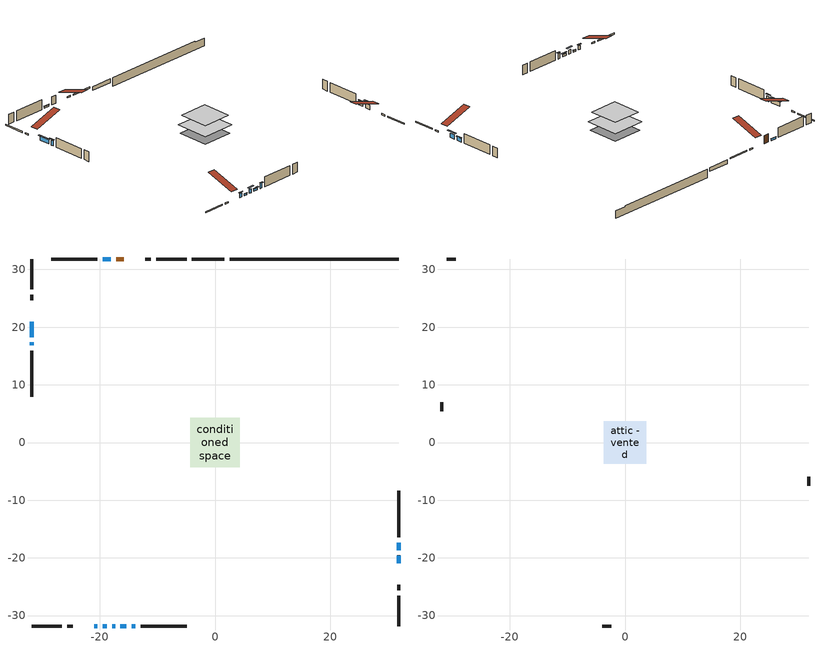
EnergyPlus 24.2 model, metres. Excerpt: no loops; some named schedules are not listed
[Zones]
conditioned space
 floor adiabatic (Floor2 construction): -1,-1 -1,1 1,1 1,-1 z0.42
 floor adiabatic (AdiabaticFloorConstruction): -4.26,-4.26 -4.26,4.26 4.26,4.26 4.26,-4.26 z0.42
 floor foundation (Slab1 construction): -3.96,-3.96 -3.96,3.96 3.96,3.96 3.96,-3.96 z-1.71
 floor foundation (Slab2 construction): -1,-1 -1,1 1,1 1,-1 z-0.49
 wall outside (RimJoist1 construction): -4.94,31.82 -10.17,31.82 / -31.82,-31.82 -26.59,-31.82 / -31.82,31.82 -31.82,26.59 / 31.82,-31.82 31.82,-26.59 z0.42:0.72
 wall outside (RimJoist2 construction): -11.1,31.82 -12.07,31.82 / -25.66,-31.82 -24.68,-31.82 / -31.82,25.66 -31.82,24.68 / 31.82,-25.66 31.82,-24.68 z0.42:0.72
 wall outside (AdiabaticWallConstruction 1): -15.84,31.82 -17.12,31.82 z0.42:2.45
 wall outside (AdiabaticWallConstruction): -20.92,-31.82 -20.4,-31.82 / -17.84,-31.82 -17.33,-31.82 / -31.82,20.91 -31.82,18.27 / 31.82,-18.67 31.82,-17.34 z0.42:1.44; -18.05,31.82 -19.47,31.82 / -19.48,-31.82 -18.76,-31.82 z0.42:0.83; -31.82,17.35 -31.82,16.84 z0.42:1.69; -16.4,-31.82 -15.38,-31.82 z0.42:0.98; -14.46,-31.82 -13.84,-31.82 z0.42:1.79; 31.82,-20.91 31.82,-19.59 z0.42:1.49
 wall outside (Wall1 construction): -20.4,31.82 -28.42,31.82 / -12.92,-31.82 -4.9,-31.82 / -31.82,15.91 -31.82,7.89 / 31.82,-16.42 31.82,-8.4 z0.42:2.86
 wall foundation (FoundationWall1 construction): 2.56,31.82,-1.71 2.56,31.82,0.42 28.89,31.82,0.42 28.89,31.82,0.12 31.82,31.82,0.12 31.82,31.82,-1.71
 wall foundation (FoundationWall2 construction): 1.63,31.82 -4.01,31.82 z-0.49:0.42
 window (WindowConstruction 6): -20.91,-31.82 -20.41,-31.82 z0.42:1.43
 window (WindowConstruction 8): -18.05,31.82 -19.47,31.82 z0.42:0.83
 window (WindowConstruction 9): -19.48,-31.82 -18.77,-31.82 z0.42:0.83
 window (WindowConstruction 7): -17.84,-31.82 -17.33,-31.82 z0.42:1.43
 window (WindowConstruction): -31.82,20.91 -31.82,18.27 z0.42:1.43
 window (WindowConstruction 1): -31.82,17.35 -31.82,16.84 z0.42:1.69
 window (WindowConstruction 2): -16.4,-31.82 -15.38,-31.82 z0.42:0.98
 window (WindowConstruction 3): -14.46,-31.82 -13.85,-31.82 z0.42:1.79
 window (WindowConstruction 4): 31.82,-20.91 31.82,-19.59 z0.42:1.49
 window (WindowConstruction 5): 31.82,-18.66 31.82,-17.34 z0.42:1.43
 door (Door): -15.84,31.82 -17.12,31.82 z0.42:2.45
 ceiling adiabatic (AdiabaticFloorConstruction): 4.26,-4.26 4.26,4.26 -4.26,4.26 -4.26,-4.26 z0.42
attic - vented
 floor to conditioned space (Floor1 construction Reversed): -3.72,-3.72 -3.72,3.72 3.72,3.72 3.72,-3.72 z2.86
 wall outside (Wall2 construction): -29.35,31.82 -30.89,31.82 / -3.97,-31.82 -2.43,-31.82 / -31.82,6.96 -31.82,5.42 / 31.82,-7.47 31.82,-5.93 z0.42:2.86
 roof outside (Roof1 construction): -14.92,31.82,2.86 -14.92,24.56,5.28 -13,24.56,5.28 -13,31.82,2.86; -21.84,-31.82,2.86 -21.84,-24.56,5.28 -23.76,-24.56,5.28 -23.76,-31.82,2.86; -31.82,21.84,2.86 -24.56,21.84,5.28 -24.56,23.76,5.28 -31.82,23.76,2.86; 31.82,-21.84,2.86 24.56,-21.84,5.28 24.56,-23.76,5.28 31.82,-23.76,2.86
shading: -20.11,-31.82 -21.21,-31.82 -21.21,-31.97 -20.11,-31.97 z1.73; -19.53,31.82 -17.99,31.82 -17.99,31.91 -19.53,31.91 z0.89; -18.7,-31.82 -19.54,-31.82 -19.54,-31.91 -18.7,-31.91 z0.89; -16.72,-31.82 -18.45,-31.82 -18.45,-32.12 -16.72,-32.12 z2.04; -31.82,17.98 -31.82,21.21 -32.12,21.21 -32.12,17.98 z1.73; -31.82,16.44 -31.82,17.74 -32.12,17.74 -32.12,16.44 z2.09; -15.14,-31.82 -16.64,-31.82 -16.64,-32.12 -15.14,-32.12 z1.22; -13.73,-31.82 -14.57,-31.82 -14.57,-32.12 -13.73,-32.12 z1.91; 31.82,-18.98 31.82,-21.52 32.12,-21.52 32.12,-18.98 z2.1; 31.82,-17.23 31.82,-18.78 32.12,-18.78 32.12,-17.23 z1.55
[Building]
Building 1: Terrain=Suburbs
[Site:Location]
Sault Ste Marie AP_ON: Latitude {deg}=46.49; Longitude {deg}=-84.51; Time Zone {hr}=-5; Elevation {m}=192; Keep Site Location Information=Yes
[Site:GroundTemperature:Shallow]
0.840846, -1.16074, -1.32103, -0.371179, 3.44196, 7.23733, 10.5277, 12.6121, 12.7892, 11.0939, 7.8874, 4.20846
[Site:WaterMainsTemperature]
Calculation Method=Schedule; Temperature Schedule=mains temperature schedule
[Material] Roughness=Rough; Thermal Absorptance=0.9
Name | Thickness {m} | Conductivity {W/m-K} | Density {kg/m3} | Specific Heat {J/kg-K} | Solar Absorptance | Visible Absorptance
asphalt or fiberglass shingles | 0.00635 | 0.162714 | 1121.4 | 1465.45 | 0.84 | 0.84
ceiling loosefill ins | 0.254 | 0.0480833 | 16.02 | 1046.75 | 0.7 | 0.7
ceiling stud and cavity | 0.1397 | 0.666682 | 65.682 | 1177.47 | 0.7 | 0.7
concrete 4.0 in. | 0.1016 | 1.803125 | 2242.8 | 837.4 | 0.7 | 0.7
concrete 8.0 in. | 0.2032 | 1.803125 | 2242.8 | 837.4 | 0.7 | 0.7
door material | 0.04445 | 0.053851 | 512.64 | 1214.23 | 0.7 | 0.7
exterior vertical ins | 0.00692823 | 0.029427 | 32.04 | 1214.23 | 0.7 | 0.7
exterior vertical ins 1 | 0.00108814 | 0.029427 | 32.04 | 1214.23 | 0.7 | 0.7
floor covering | 0.0127 | 0.0433444 | 54.468 | 1339.84 | 0.6 | 0.6
floor rigid ins; rim joist rigid ins | 0.051816 | 0.029427 | 32.04 | 1214.23 | 0.7 | 0.7
floor rigid ins 1; wall rigid ins | 0.512978 | 0.029427 | 32.04 | 1214.23 | 0.7 | 0.7
floor stud and cavity | 0.1397 | 0.114336 | 92.3553 | 1139.71 | 0.7 | 0.7
floor stud and cavity 1 | 0.1397 | 1.75129 | 37.0049 | 1207.88 | 0.7 | 0.7
furniture material conditioned space 1 | 0.1524 | 0.115458 | 640.8 | 1214.23 | 0.6 | 0.6
gypsum board | 0.0127 | 0.160291 | 801 | 837.4 | 0.6 | 0.6
gypsum board 1 | 0.0127 | 0.160291 | 801 | 837.4 | 0.7 | 0.7
osb sheathing 0.5 in. | 0.0127 | 0.115458 | 512.64 | 1214.23 | 0.7 | 0.7
osb sheathing 0.75 in. | 0.01905 | 0.115458 | 512.64 | 1214.23 | 0.7 | 0.7
osb sheathing 2.0 in. | 0.0508 | 0.115458 | 512.64 | 1214.23 | 0.7 | 0.7
rim joist stud and cavity | 0.0508 | 0.182071 | 50.32683 | 1063.81 | 0.6 | 0.6
rim joist stud and cavity 1 | 0.0508 | 0.0394352 | 125.044 | 1163.47 | 0.6 | 0.6
wall stud and cavity | 0.1397 | 0.0966364 | 139.0536 | 1170.24 | 0.7 | 0.7
wall stud and cavity 1 | 0.0889 | 6.1454 | 50.32683 | 1063.81 | 0.6 | 0.6
wall stud and cavity 2 | 0.0889 | 0.380278 | 52.3479 | 1209.89 | 0.7 | 0.7
wall stud and cavity 3 | 0.0889 | 0.391764 | 83.0341 | 1211.67 | 0.7 | 0.7
wood siding | 0.0254 | 0.102417 | 544.68 | 1172.36 | 0.84 | 0.84
wood siding 1 | 0.00254 | 0.102417 | 544.68 | 1172.36 | 0.84 | 0.84
wood siding 2; wood siding 3; wood siding 4 | 0.0254 | 0.102417 | 544.68 | 1172.36 | 0.7 | 0.7
[WindowMaterial:SimpleGlazingSystem]
Name | U-Factor {W/m2-K} | Solar Heat Gain Coefficient
WindowMaterial | 2.37227 | 0.52
WindowMaterial 1 | 2.54715 | 0.44
WindowMaterial 2 | 2.56305 | 0.43
WindowMaterial 3 | 2.47788 | 0.47
WindowMaterial 4 | 2.36432 | 0.53
WindowMaterial 5 | 2.63573 | 0.56
WindowMaterial 6 | 2.85547 | 0.34
[Construction]
AdiabaticFloorConstruction: floor stud and cavity 1, floor rigid ins 1, osb sheathing 0.75 in., floor covering
AdiabaticWallConstruction: wood siding 3, wall rigid ins, wall stud and cavity 2, gypsum board
AdiabaticWallConstruction 1: wood siding 4, wall rigid ins, wall stud and cavity 2, gypsum board
Door: door material
Floor1 construction Reversed: gypsum board, ceiling stud and cavity, ceiling loosefill ins
Floor2 construction: floor stud and cavity, floor rigid ins, osb sheathing 0.75 in., floor covering
FoundationWall1 construction: concrete 8.0 in., gypsum board 1
FoundationWall2 construction: concrete 8.0 in.
furniture construction conditioned space 1: furniture material conditioned space 1
PartitionWallConstruction: gypsum board, wall stud and cavity 3, gypsum board
RimJoist1 construction: wood siding 2, rim joist stud and cavity
RimJoist2 construction: wood siding 2, rim joist rigid ins, osb sheathing 2.0 in., rim joist stud and cavity 1
Roof1 construction: asphalt or fiberglass shingles
Slab1 construction; Slab2 construction: concrete 4.0 in.
Wall1 construction: wood siding, osb sheathing 0.5 in., wall stud and cavity, gypsum board
Wall2 construction: wood siding 1, wall stud and cavity 1
WindowConstruction; WindowConstruction 5: WindowMaterial
WindowConstruction 1: WindowMaterial 1
WindowConstruction 2: WindowMaterial 2
WindowConstruction 3: WindowMaterial 3
WindowConstruction 4: WindowMaterial 4
WindowConstruction 6; WindowConstruction 7: WindowMaterial 5
WindowConstruction 8; WindowConstruction 9: WindowMaterial 6
[Zone] Multiplier=1; Part of Total Floor Area=Yes
Name | Volume {m3}
attic - vented | 21.7916
conditioned space | 329.8
[Space]
Name | Zone | Volume {m3}
attic - vented 1 | attic - vented | 21.7916
conditioned space 1 | conditioned space | 329.8
[ZoneInfiltration:EffectiveLeakageArea]
infil attic - vented 1: Zone or Space=attic - vented 1; Schedule=Always On Discrete; Effective Air Leakage Area {cm2}=2183.61; Stack Coefficient=0.000337756; Wind Coefficient=1.24171e-05
[ZoneMixing]
whole house fan mix: Zone or Space=attic - vented; Schedule=Always On Continuous; Design Flow Rate Calculation Method=Flow/Zone; Design Flow Rate {m3/s}=0; Source Zone or Space=conditioned space
[SurfaceProperty:ExposedFoundationPerimeter] Exposed Perimeter Calculation Method=TotalExposedPerimeter
Name | Total Exposed Perimeter {m}
Slab1 | 29.261
Slab2 | 5.63901
[InternalMass] Zone or ZoneList=conditioned space; Space or SpaceList=conditioned space 1
Name | Construction | Surface Area {m2}
furniture mass conditioned space 1 | furniture construction conditioned space 1 | 57.2631
partition wall mass | PartitionWallConstruction | 139.179
[Lights]
interior lighting: Zone or ZoneList or Space or SpaceList=conditioned space 1; Schedule=interior lighting schedule; Design Level Calculation Method=LightingLevel; Lighting Level {W}=343.2; Return Air Fraction=0; Fraction Radiant=0.6; Fraction Visible=0.2; Fraction Replaceable=1
[People]
occupants: Zone or ZoneList or Space or SpaceList=conditioned space 1; Number of People Schedule=occupants schedule; Number of People Calculation Method=People; Number of People=3; Fraction Radiant=0.314171; Sensible Heat Fraction=0.56303; Activity Level Schedule=occupants activity schedule; Carbon Dioxide Generation Rate {m3/s-W}=0; Enable ASHRAE 55 Comfort Warnings=No; Mean Radiant Temperature Calculation Type=EnclosureAveraged
[ElectricEquipment] Zone or ZoneList or Space or SpaceList=conditioned space 1; Design Level Calculation Method=EquipmentLevel
Name | Schedule | Design Level {W} | Fraction Latent | Fraction Radiant | Fraction Lost
clothes dryer | clothes dryer schedule | 140.772 | 0.015 | 0.081 | 0.85
clothes washer | clothes washer schedule | 32.1985 | 0.03 | 0.162 | 0.7
cooking range | cooking range schedule | 215.147 | 0.08 | 0.432 | 0.2
dishwasher | dishwasher schedule | 66.8632 | 0.3 | 0.18 | 0.4
fridge | fridge schedule | 72.9452 | 0 | 0.6 | 0
mech vent bath fan 0 | mech vent bath fan 0 schedule | 50.2 | 0 | 0 | 1
mech vent house fan | mech vent house fan schedule | 0 | 0 | 0 | 1
mech vent house fan cfis | mech vent house fan cfis schedule | 0 | 0 | 0 | 0
misc plug loads | misc plug loads schedule | 494.7 | 0.045 | 0.513 | 0.1
whole house fan | Always On Discrete | 0 | 0 | 0 | 1
[OtherEquipment] Zone or ZoneList or Space or SpaceList=conditioned space 1; Design Level Calculation Method=EquipmentLevel
Name | Fuel Type | Schedule | Design Level {W} | Fraction Latent | Fraction Radiant | Fraction Lost
clothes dryer 1 | Electricity | clothes dryer schedule | 0 | 0.015 | 0.081 | 0.85
cooking range 1 | Electricity | cooking range schedule | 0 | 0.08 | 0.432 | 0.2
general water use latent | None | general water use schedule | 62.594 | 1 | 0 | 0
general water use sensible | None | general water use schedule | -61.6891 | 0 | 0.6 | 0
mech vent house fan latent load | None | Always On Discrete | 0 | 1 | 0 | 0
mech vent house fan sensible load | None | Always On Discrete | 0 | 0 | 0 | 0
water heater energy adjustment1 | NaturalGas | Always On Discrete | 0.01 | 0 | 0 | 1
[ZoneInfiltration:DesignFlowRate] Zone or ZoneList or Space or SpaceList=conditioned space 1; Schedule=Always On Discrete; Design Flow Rate Calculation Method=Flow/Zone; Design Flow Rate {m3/s}=0
infil flow; natural vent flow; whole house fan flow
[AvailabilityManager:Scheduled]
central ac and furnace airloop Availability Manager: Schedule=Always On Discrete
[Foundation:Kiva] Initial Indoor Air Temperature {C}=21.1111; Wall Height Above Grade {m}=0.420014; Wall Depth Below Slab {m}=0.2032; Custom Block Z Position 1 {m}=0
Name | Custom Block Material Name 1 | Custom Block Depth 1 {m} | Custom Block X Position 1 {m}
Foundation Kiva 1 | exterior vertical ins | 2.13 | 0.2159
Foundation Kiva 2 | exterior vertical ins 1 | 0.910011 | 0.2032
[Foundation:Kiva:Settings]
Soil Conductivity {W/m-K}=0.849921; Soil Density {kg/m3}=1842.3; Soil Specific Heat {J/kg-K}=418.7; Ground Solar Absorptivity=0.9; Ground Thermal Absorptivity=0.9; Ground Surface Roughness {m}=0.03; Far-Field Width {m}=40; Deep-Ground Boundary Condition=ZeroFlux; Deep-Ground Depth {m}=40; Minimum Cell Dimension {m}=0.2; Maximum Cell Growth Coefficient=3; Simulation Timestep=Timestep
[Exterior:Lights]
exterior lighting: Schedule=exterior lighting schedule; Design Level {W}=75.6
[EnergyManagementSystem:GlobalVariable]
central_ac_and_furnace_airloop_Fan_RTF
infil_program_Qfan
infil_program_Qinf
natural_vent_program_Qnv
natural_vent_program_Qwhf
[EnergyManagementSystem:Sensor]
Name | Output:Variable or Output:Meter Index Key | Output:Variable or Output:Meter
airflow_gain | infil flow | Infiltration Sensible Heat Gain Energy
airflow_gain_1 | natural vent flow | Infiltration Sensible Heat Gain Energy
airflow_gain_2 | whole house fan flow | Infiltration Sensible Heat Gain Energy
airflow_loss | infil flow | Infiltration Sensible Heat Loss Energy
airflow_loss_1 | natural vent flow | Infiltration Sensible Heat Loss Energy
airflow_loss_2 | whole house fan flow | Infiltration Sensible Heat Loss Energy
clg_load_cond |  | Cooling:EnergyTransfer:Zone:CONDITIONED SPACE
clg_sp_s; clg_sp_s_1 | cooling setpoint | Schedule Value
clothes_dryer_exhaust_0_sch_s | clothes dryer exhaust 0 schedule | Schedule Value
cool_season | cooling season schedule | Schedule Value
htg_load_cond |  | Heating:EnergyTransfer:Zone:CONDITIONED SPACE
htg_sp_s; htg_sp_s_1 | heating setpoint | Schedule Value
ig_ee_conv | clothes dryer | Electric Equipment Convective Heating Energy
ig_ee_conv_2 | cooking range | Electric Equipment Convective Heating Energy
ig_ee_conv_4 | fridge | Electric Equipment Convective Heating Energy
ig_ee_conv_5 | misc plug loads | Electric Equipment Convective Heating Energy
ig_ee_conv_6 | whole house fan | Electric Equipment Convective Heating Energy
ig_ee_rad | clothes dryer | Electric Equipment Radiant Heating Energy
ig_ee_rad_2 | cooking range | Electric Equipment Radiant Heating Energy
ig_ee_rad_4 | fridge | Electric Equipment Radiant Heating Energy
ig_ee_rad_5 | misc plug loads | Electric Equipment Radiant Heating Energy
ig_ee_rad_6 | whole house fan | Electric Equipment Radiant Heating Energy
ig_lgt_conv | interior lighting | Lights Convective Heating Energy
ig_lgt_rad | interior lighting | Lights Radiant Heating Energy
ig_lgt_vis | interior lighting | Lights Visible Radiation Heating Energy
ig_oe_conv | clothes dryer 1 | Other Equipment Convective Heating Energy
ig_oe_conv_1 | cooking range 1 | Other Equipment Convective Heating Energy
ig_oe_conv_2 | general water use latent | Other Equipment Convective Heating Energy
ig_oe_conv_3 | general water use sensible | Other Equipment Convective Heating Energy
ig_oe_conv_4 | water heater energy adjustment1 | Other Equipment Convective Heating Energy
ig_oe_rad | clothes dryer 1 | Other Equipment Radiant Heating Energy
ig_oe_rad_1 | cooking range 1 | Other Equipment Radiant Heating Energy
ig_oe_rad_2 | general water use latent | Other Equipment Radiant Heating Energy
ig_oe_rad_3 | general water use sensible | Other Equipment Radiant Heating Energy
ig_oe_rad_4 | water heater energy adjustment1 | Other Equipment Radiant Heating Energy
ig_ppl_conv | occupants | People Convective Heating Energy
ig_ppl_rad | occupants | People Radiant Heating Energy
im_conv | furniture mass conditioned space 1 | Surface Inside Face Convection Heat Gain Energy
im_conv_1 | partition wall mass | Surface Inside Face Convection Heat Gain Energy
im_ig | furniture mass conditioned space 1 | Surface Inside Face Internal Gains Radiation Heat Gain Energy
im_ig_1 | partition wall mass | Surface Inside Face Internal Gains Radiation Heat Gain Energy
im_lgt | furniture mass conditioned space 1 | Surface Inside Face Lights Radiation Heat Gain Energy
im_lgt_1 | partition wall mass | Surface Inside Face Lights Radiation Heat Gain Energy
im_sol | furniture mass conditioned space 1 | Surface Inside Face Solar Radiation Heat Gain Energy
im_sol_1 | partition wall mass | Surface Inside Face Solar Radiation Heat Gain Energy
im_surf | furniture mass conditioned space 1 | Surface Inside Face Net Surface Thermal Radiation Heat Gain Energy
im_surf_1 | partition wall mass | Surface Inside Face Net Surface Thermal Radiation Heat Gain Energy
mech_vent_bath_fan_0_sch_s | mech vent bath fan 0 schedule | Schedule Value
mv_conv | mech vent bath fan 0 | Electric Equipment Convective Heating Energy
mv_conv_1 | mech vent house fan | Electric Equipment Convective Heating Energy
mv_conv_2 | mech vent house fan cfis | Electric Equipment Convective Heating Energy
mv_conv_3 | mech vent house fan latent load | Other Equipment Convective Heating Energy
mv_conv_4 | mech vent house fan sensible load | Other Equipment Convective Heating Energy
mv_rad | mech vent bath fan 0 | Electric Equipment Radiant Heating Energy
mv_rad_1 | mech vent house fan | Electric Equipment Radiant Heating Energy
mv_rad_2 | mech vent house fan cfis | Electric Equipment Radiant Heating Energy
mv_rad_3 | mech vent house fan latent load | Other Equipment Radiant Heating Energy
mv_rad_4 | mech vent house fan sensible load | Other Equipment Radiant Heating Energy
natural_vent_s | natural vent schedule | Schedule Value
out_pb_s |  | Site Outdoor Air Barometric Pressure
out_wt_s |  | Site Outdoor Air Humidity Ratio
site_vw_s |  | Site Wind Speed
ss_back_out | Window1 | Surface Window Shortwave from Zone Back Out Window Heat Transfer Rate
ss_back_out_1 | Window10 | Surface Window Shortwave from Zone Back Out Window Heat Transfer Rate
ss_back_out_2 | Window12 | Surface Window Shortwave from Zone Back Out Window Heat Transfer Rate
ss_back_out_3 | Window2 | Surface Window Shortwave from Zone Back Out Window Heat Transfer Rate
ss_back_out_4 | Window3 | Surface Window Shortwave from Zone Back Out Window Heat Transfer Rate
ss_back_out_5 | Window5 | Surface Window Shortwave from Zone Back Out Window Heat Transfer Rate
ss_back_out_6 | Window6 | Surface Window Shortwave from Zone Back Out Window Heat Transfer Rate
ss_back_out_7 | Window7 | Surface Window Shortwave from Zone Back Out Window Heat Transfer Rate
ss_back_out_8 | Window8 | Surface Window Shortwave from Zone Back Out Window Heat Transfer Rate
ss_back_out_9 | Window9 | Surface Window Shortwave from Zone Back Out Window Heat Transfer Rate
ss_conv | Door1 | Surface Inside Face Convection Heat Gain Energy
ss_conv_1 | Window1 | Surface Inside Face Convection Heat Gain Energy
ss_conv_10 | Window9 | Surface Inside Face Convection Heat Gain Energy
ss_conv_2 | Window10 | Surface Inside Face Convection Heat Gain Energy
ss_conv_3 | Window12 | Surface Inside Face Convection Heat Gain Energy
ss_conv_4 | Window2 | Surface Inside Face Convection Heat Gain Energy
ss_conv_5 | Window3 | Surface Inside Face Convection Heat Gain Energy
ss_conv_6 | Window5 | Surface Inside Face Convection Heat Gain Energy
ss_conv_7 | Window6 | Surface Inside Face Convection Heat Gain Energy
ss_conv_8 | Window7 | Surface Inside Face Convection Heat Gain Energy
ss_conv_9 | Window8 | Surface Inside Face Convection Heat Gain Energy
ss_ig | Door1 | Surface Inside Face Internal Gains Radiation Heat Gain Energy
ss_ig_1 | Window1 | Surface Inside Face Internal Gains Radiation Heat Gain Energy
ss_ig_10 | Window9 | Surface Inside Face Internal Gains Radiation Heat Gain Energy
ss_ig_2 | Window10 | Surface Inside Face Internal Gains Radiation Heat Gain Energy
ss_ig_3 | Window12 | Surface Inside Face Internal Gains Radiation Heat Gain Energy
ss_ig_4 | Window2 | Surface Inside Face Internal Gains Radiation Heat Gain Energy
ss_ig_5 | Window3 | Surface Inside Face Internal Gains Radiation Heat Gain Energy
ss_ig_6 | Window5 | Surface Inside Face Internal Gains Radiation Heat Gain Energy
ss_ig_7 | Window6 | Surface Inside Face Internal Gains Radiation Heat Gain Energy
ss_ig_8 | Window7 | Surface Inside Face Internal Gains Radiation Heat Gain Energy
ss_ig_9 | Window8 | Surface Inside Face Internal Gains Radiation Heat Gain Energy
ss_lgt | Door1 | Surface Inside Face Lights Radiation Heat Gain Energy
ss_sol | Door1 | Surface Inside Face Solar Radiation Heat Gain Energy
ss_surf | Door1 | Surface Inside Face Net Surface Thermal Radiation Heat Gain Energy
ss_surf_1 | Window1 | Surface Inside Face Net Surface Thermal Radiation Heat Gain Energy
ss_surf_10 | Window9 | Surface Inside Face Net Surface Thermal Radiation Heat Gain Energy
ss_surf_2 | Window10 | Surface Inside Face Net Surface Thermal Radiation Heat Gain Energy
ss_surf_3 | Window12 | Surface Inside Face Net Surface Thermal Radiation Heat Gain Energy
ss_surf_4 | Window2 | Surface Inside Face Net Surface Thermal Radiation Heat Gain Energy
ss_surf_5 | Window3 | Surface Inside Face Net Surface Thermal Radiation Heat Gain Energy
ss_surf_6 | Window5 | Surface Inside Face Net Surface Thermal Radiation Heat Gain Energy
ss_surf_7 | Window6 | Surface Inside Face Net Surface Thermal Radiation Heat Gain Energy
ss_surf_8 | Window7 | Surface Inside Face Net Surface Thermal Radiation Heat Gain Energy
ss_surf_9 | Window8 | Surface Inside Face Net Surface Thermal Radiation Heat Gain Energy
ss_trans_in | Window1 | Surface Window Transmitted Solar Radiation Rate
ss_trans_in_1 | Window10 | Surface Window Transmitted Solar Radiation Rate
ss_trans_in_2 | Window12 | Surface Window Transmitted Solar Radiation Rate
ss_trans_in_3 | Window2 | Surface Window Transmitted Solar Radiation Rate
ss_trans_in_4 | Window3 | Surface Window Transmitted Solar Radiation Rate
ss_trans_in_5 | Window5 | Surface Window Transmitted Solar Radiation Rate
ss_trans_in_6 | Window6 | Surface Window Transmitted Solar Radiation Rate
ss_trans_in_7 | Window7 | Surface Window Transmitted Solar Radiation Rate
ss_trans_in_8 | Window8 | Surface Window Transmitted Solar Radiation Rate
ss_trans_in_9 | Window9 | Surface Window Transmitted Solar Radiation Rate
ss_trans_out | Window1 | Surface Inside Face Initial Transmitted Diffuse Transmitted Out Window Solar Radiation Rate
ss_trans_out_1 | Window10 | Surface Inside Face Initial Transmitted Diffuse Transmitted Out Window Solar Radiation Rate
ss_trans_out_2 | Window12 | Surface Inside Face Initial Transmitted Diffuse Transmitted Out Window Solar Radiation Rate
ss_trans_out_3 | Window2 | Surface Inside Face Initial Transmitted Diffuse Transmitted Out Window Solar Radiation Rate
ss_trans_out_4 | Window3 | Surface Inside Face Initial Transmitted Diffuse Transmitted Out Window Solar Radiation Rate
ss_trans_out_5 | Window5 | Surface Inside Face Initial Transmitted Diffuse Transmitted Out Window Solar Radiation Rate
ss_trans_out_6 | Window6 | Surface Inside Face Initial Transmitted Diffuse Transmitted Out Window Solar Radiation Rate
ss_trans_out_7 | Window7 | Surface Inside Face Initial Transmitted Diffuse Transmitted Out Window Solar Radiation Rate
ss_trans_out_8 | Window8 | Surface Inside Face Initial Transmitted Diffuse Transmitted Out Window Solar Radiation Rate
ss_trans_out_9 | Window9 | Surface Inside Face Initial Transmitted Diffuse Transmitted Out Window Solar Radiation Rate
s_conv | Floor1 | Surface Inside Face Convection Heat Gain Energy
s_conv_1 | Floor2 | Surface Inside Face Convection Heat Gain Energy
s_conv_10 | RimJoist2:0 | Surface Inside Face Convection Heat Gain Energy
s_conv_11 | RimJoist2:180 | Surface Inside Face Convection Heat Gain Energy
s_conv_12 | RimJoist2:270 | Surface Inside Face Convection Heat Gain Energy
s_conv_13 | RimJoist2:90 | Surface Inside Face Convection Heat Gain Energy
s_conv_14 | Slab1 | Surface Inside Face Convection Heat Gain Energy
s_conv_15 | Slab2 | Surface Inside Face Convection Heat Gain Energy
s_conv_16 | Wall1:0 | Surface Inside Face Convection Heat Gain Energy
s_conv_17 | Wall1:180 | Surface Inside Face Convection Heat Gain Energy
s_conv_18 | Wall1:270 | Surface Inside Face Convection Heat Gain Energy
s_conv_19 | Wall1:90 | Surface Inside Face Convection Heat Gain Energy
s_conv_2 | FoundationWall1 | Surface Inside Face Convection Heat Gain Energy
s_conv_3 | FoundationWall2 | Surface Inside Face Convection Heat Gain Energy
s_conv_4 | inferred conditioned ceiling | Surface Inside Face Convection Heat Gain Energy
s_conv_5 | inferred conditioned floor | Surface Inside Face Convection Heat Gain Energy
s_conv_6 | RimJoist1:0 | Surface Inside Face Convection Heat Gain Energy
s_conv_7 | RimJoist1:180 | Surface Inside Face Convection Heat Gain Energy
s_conv_8 | RimJoist1:270 | Surface Inside Face Convection Heat Gain Energy
s_conv_9 | RimJoist1:90 | Surface Inside Face Convection Heat Gain Energy
